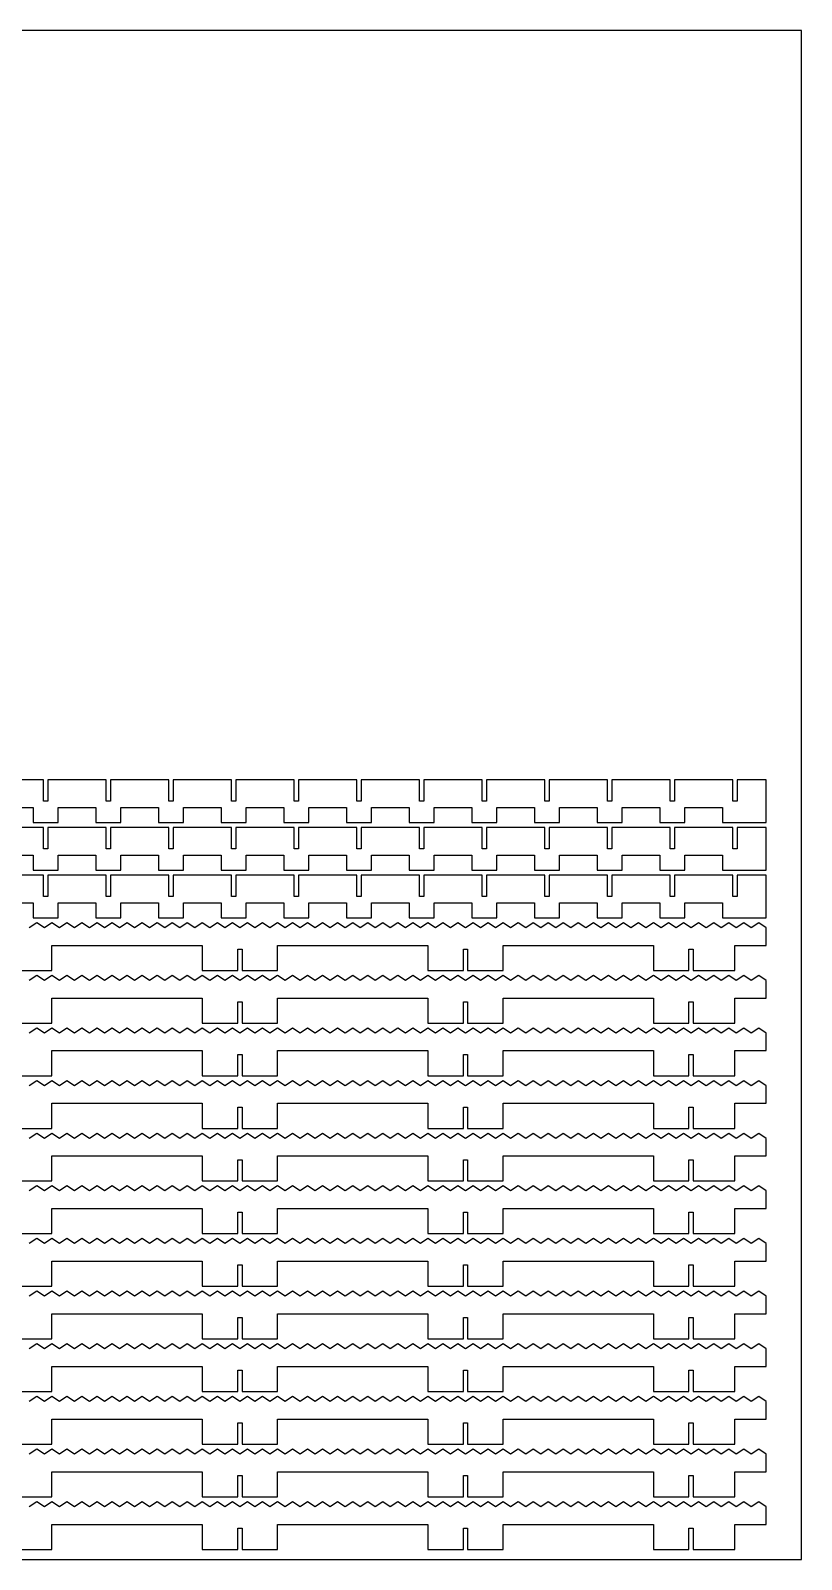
# Model space of a CAD drawing. Header units: millimetres. Extents: x 0 to 2440, y 0 to 1240.
# Drawn here: x 1825 to 2440, y 0 to 1220 of the extents above; entities that cross this region are included whole.
import ezdxf

# ---------------------------------------------------------------- set-up
doc = ezdxf.new("R2010")
doc.units = ezdxf.units.MM
doc.layers.add('CUT', color=1, linetype='Continuous')
doc.layers.add('SHEET', color=8, linetype='Continuous')

msp = doc.modelspace()

# ---------------------------------------------------------------- linework, layer by layer
at = {"layer": 'CUT'}
for points in [[(1797, 600), (1827, 600), (1827, 588), (1847, 588), (1847, 600), (1877, 600), (1877, 588), (1897, 588), (1897, 600), (1927, 600), (1927, 588), (1947, 588), (1947, 600), (1977, 600), (1977, 588), (1997, 588), (1997, 600), (2027, 600), (2027, 588), (2047, 588), (2047, 600), (2077, 600), (2077, 588), (2097, 588), (2097, 600), (2127, 600), (2127, 588), (2147, 588), (2147, 600), (2177, 600), (2177, 588), (2197, 588), (2197, 600), (2227, 600), (2227, 588), (2247, 588), (2247, 600), (2277, 600), (2277, 588), (2297, 588), (2297, 600), (2327, 600), (2327, 588), (2347, 588), (2347, 600), (2377, 600), (2377, 588), (2412, 588), (2412, 622), (2388.7, 622), (2388.7, 605), (2385.3, 605), (2385.3, 622), (2338.7, 622), (2338.7, 605), (2335.3, 605), (2335.3, 622), (2288.7, 622), (2288.7, 605), (2285.3, 605), (2285.3, 622), (2238.7, 622), (2238.7, 605), (2235.3, 605), (2235.3, 622), (2188.7, 622), (2188.7, 605), (2185.3, 605), (2185.3, 622), (2138.7, 622), (2138.7, 605), (2135.3, 605), (2135.3, 622), (2088.7, 622), (2088.7, 605), (2085.3, 605), (2085.3, 622), (2038.7, 622), (2038.7, 605), (2035.3, 605), (2035.3, 622), (1988.7, 622), (1988.7, 605), (1985.3, 605), (1985.3, 622), (1938.7, 622), (1938.7, 605), (1935.3, 605), (1935.3, 622), (1888.7, 622), (1888.7, 605), (1885.3, 605), (1885.3, 622), (1838.7, 622), (1838.7, 605), (1835.3, 605), (1835.3, 622), (1788.7, 622)], [(1797, 562), (1827, 562), (1827, 550), (1847, 550), (1847, 562), (1877, 562), (1877, 550), (1897, 550), (1897, 562), (1927, 562), (1927, 550), (1947, 550), (1947, 562), (1977, 562), (1977, 550), (1997, 550), (1997, 562), (2027, 562), (2027, 550), (2047, 550), (2047, 562), (2077, 562), (2077, 550), (2097, 550), (2097, 562), (2127, 562), (2127, 550), (2147, 550), (2147, 562), (2177, 562), (2177, 550), (2197, 550), (2197, 562), (2227, 562), (2227, 550), (2247, 550), (2247, 562), (2277, 562), (2277, 550), (2297, 550), (2297, 562), (2327, 562), (2327, 550), (2347, 550), (2347, 562), (2377, 562), (2377, 550), (2412, 550), (2412, 584), (2388.7, 584), (2388.7, 567), (2385.3, 567), (2385.3, 584), (2338.7, 584), (2338.7, 567), (2335.3, 567), (2335.3, 584), (2288.7, 584), (2288.7, 567), (2285.3, 567), (2285.3, 584), (2238.7, 584), (2238.7, 567), (2235.3, 567), (2235.3, 584), (2188.7, 584), (2188.7, 567), (2185.3, 567), (2185.3, 584), (2138.7, 584), (2138.7, 567), (2135.3, 567), (2135.3, 584), (2088.7, 584), (2088.7, 567), (2085.3, 567), (2085.3, 584), (2038.7, 584), (2038.7, 567), (2035.3, 567), (2035.3, 584), (1988.7, 584), (1988.7, 567), (1985.3, 567), (1985.3, 584), (1938.7, 584), (1938.7, 567), (1935.3, 567), (1935.3, 584), (1888.7, 584), (1888.7, 567), (1885.3, 567), (1885.3, 584), (1838.7, 584), (1838.7, 567), (1835.3, 567), (1835.3, 584), (1788.7, 584)], [(1797, 524), (1827, 524), (1827, 512), (1847, 512), (1847, 524), (1877, 524), (1877, 512), (1897, 512), (1897, 524), (1927, 524), (1927, 512), (1947, 512), (1947, 524), (1977, 524), (1977, 512), (1997, 512), (1997, 524), (2027, 524), (2027, 512), (2047, 512), (2047, 524), (2077, 524), (2077, 512), (2097, 512), (2097, 524), (2127, 524), (2127, 512), (2147, 512), (2147, 524), (2177, 524), (2177, 512), (2197, 512), (2197, 524), (2227, 524), (2227, 512), (2247, 512), (2247, 524), (2277, 524), (2277, 512), (2297, 512), (2297, 524), (2327, 524), (2327, 512), (2347, 512), (2347, 524), (2377, 524), (2377, 512), (2412, 512), (2412, 546), (2388.7, 546), (2388.7, 529), (2385.3, 529), (2385.3, 546), (2338.7, 546), (2338.7, 529), (2335.3, 529), (2335.3, 546), (2288.7, 546), (2288.7, 529), (2285.3, 529), (2285.3, 546), (2238.7, 546), (2238.7, 529), (2235.3, 529), (2235.3, 546), (2188.7, 546), (2188.7, 529), (2185.3, 529), (2185.3, 546), (2138.7, 546), (2138.7, 529), (2135.3, 529), (2135.3, 546), (2088.7, 546), (2088.7, 529), (2085.3, 529), (2085.3, 546), (2038.7, 546), (2038.7, 529), (2035.3, 529), (2035.3, 546), (1988.7, 546), (1988.7, 529), (1985.3, 529), (1985.3, 546), (1938.7, 546), (1938.7, 529), (1935.3, 529), (1935.3, 546), (1888.7, 546), (1888.7, 529), (1885.3, 529), (1885.3, 546), (1838.7, 546), (1838.7, 529), (1835.3, 529), (1835.3, 546), (1788.7, 546)], [(1813.7, 470), (1842, 470), (1842, 490), (1962, 490), (1962, 470), (1990.3, 470), (1990.3, 487), (1993.7, 487), (1993.7, 470), (2022, 470), (2022, 490), (2142, 490), (2142, 470), (2170.3, 470), (2170.3, 487), (2173.7, 487), (2173.7, 470), (2202, 470), (2202, 490), (2322, 490), (2322, 470), (2350.3, 470), (2350.3, 487), (2353.7, 487), (2353.7, 470), (2387, 470), (2387, 490), (2412, 490), (2412, 504), (2406, 508), (2400, 504), (2394, 508), (2388, 504), (2382, 508), (2376, 504), (2370, 508), (2364, 504), (2358, 508), (2352, 504), (2346, 508), (2340, 504), (2334, 508), (2328, 504), (2322, 508), (2316, 504), (2310, 508), (2304, 504), (2298, 508), (2292, 504), (2286, 508), (2280, 504), (2274, 508), (2268, 504), (2262, 508), (2256, 504), (2250, 508), (2244, 504), (2238, 508), (2232, 504), (2226, 508), (2220, 504), (2214, 508), (2208, 504), (2202, 508), (2196, 504), (2190, 508), (2184, 504), (2178, 508), (2172, 504), (2166, 508), (2160, 504), (2154, 508), (2148, 504), (2142, 508), (2136, 504), (2130, 508), (2124, 504), (2118, 508), (2112, 504), (2106, 508), (2100, 504), (2094, 508), (2088, 504), (2082, 508), (2076, 504), (2070, 508), (2064, 504), (2058, 508), (2052, 504), (2046, 508), (2040, 504), (2034, 508), (2028, 504), (2022, 508), (2016, 504), (2010, 508), (2004, 504), (1998, 508), (1992, 504), (1986, 508), (1980, 504), (1974, 508), (1968, 504), (1962, 508), (1956, 504), (1950, 508), (1944, 504), (1938, 508), (1932, 504), (1926, 508), (1920, 504), (1914, 508), (1908, 504), (1902, 508), (1896, 504), (1890, 508), (1884, 504), (1878, 508), (1872, 504), (1866, 508), (1860, 504), (1854, 508), (1848, 504), (1842, 508), (1836, 504), (1830, 508), (1824, 504)], [(1813.7, 428), (1842, 428), (1842, 448), (1962, 448), (1962, 428), (1990.3, 428), (1990.3, 445), (1993.7, 445), (1993.7, 428), (2022, 428), (2022, 448), (2142, 448), (2142, 428), (2170.3, 428), (2170.3, 445), (2173.7, 445), (2173.7, 428), (2202, 428), (2202, 448), (2322, 448), (2322, 428), (2350.3, 428), (2350.3, 445), (2353.7, 445), (2353.7, 428), (2387, 428), (2387, 448), (2412, 448), (2412, 462), (2406, 466), (2400, 462), (2394, 466), (2388, 462), (2382, 466), (2376, 462), (2370, 466), (2364, 462), (2358, 466), (2352, 462), (2346, 466), (2340, 462), (2334, 466), (2328, 462), (2322, 466), (2316, 462), (2310, 466), (2304, 462), (2298, 466), (2292, 462), (2286, 466), (2280, 462), (2274, 466), (2268, 462), (2262, 466), (2256, 462), (2250, 466), (2244, 462), (2238, 466), (2232, 462), (2226, 466), (2220, 462), (2214, 466), (2208, 462), (2202, 466), (2196, 462), (2190, 466), (2184, 462), (2178, 466), (2172, 462), (2166, 466), (2160, 462), (2154, 466), (2148, 462), (2142, 466), (2136, 462), (2130, 466), (2124, 462), (2118, 466), (2112, 462), (2106, 466), (2100, 462), (2094, 466), (2088, 462), (2082, 466), (2076, 462), (2070, 466), (2064, 462), (2058, 466), (2052, 462), (2046, 466), (2040, 462), (2034, 466), (2028, 462), (2022, 466), (2016, 462), (2010, 466), (2004, 462), (1998, 466), (1992, 462), (1986, 466), (1980, 462), (1974, 466), (1968, 462), (1962, 466), (1956, 462), (1950, 466), (1944, 462), (1938, 466), (1932, 462), (1926, 466), (1920, 462), (1914, 466), (1908, 462), (1902, 466), (1896, 462), (1890, 466), (1884, 462), (1878, 466), (1872, 462), (1866, 466), (1860, 462), (1854, 466), (1848, 462), (1842, 466), (1836, 462), (1830, 466), (1824, 462)], [(1813.7, 386), (1842, 386), (1842, 406), (1962, 406), (1962, 386), (1990.3, 386), (1990.3, 403), (1993.7, 403), (1993.7, 386), (2022, 386), (2022, 406), (2142, 406), (2142, 386), (2170.3, 386), (2170.3, 403), (2173.7, 403), (2173.7, 386), (2202, 386), (2202, 406), (2322, 406), (2322, 386), (2350.3, 386), (2350.3, 403), (2353.7, 403), (2353.7, 386), (2387, 386), (2387, 406), (2412, 406), (2412, 420), (2406, 424), (2400, 420), (2394, 424), (2388, 420), (2382, 424), (2376, 420), (2370, 424), (2364, 420), (2358, 424), (2352, 420), (2346, 424), (2340, 420), (2334, 424), (2328, 420), (2322, 424), (2316, 420), (2310, 424), (2304, 420), (2298, 424), (2292, 420), (2286, 424), (2280, 420), (2274, 424), (2268, 420), (2262, 424), (2256, 420), (2250, 424), (2244, 420), (2238, 424), (2232, 420), (2226, 424), (2220, 420), (2214, 424), (2208, 420), (2202, 424), (2196, 420), (2190, 424), (2184, 420), (2178, 424), (2172, 420), (2166, 424), (2160, 420), (2154, 424), (2148, 420), (2142, 424), (2136, 420), (2130, 424), (2124, 420), (2118, 424), (2112, 420), (2106, 424), (2100, 420), (2094, 424), (2088, 420), (2082, 424), (2076, 420), (2070, 424), (2064, 420), (2058, 424), (2052, 420), (2046, 424), (2040, 420), (2034, 424), (2028, 420), (2022, 424), (2016, 420), (2010, 424), (2004, 420), (1998, 424), (1992, 420), (1986, 424), (1980, 420), (1974, 424), (1968, 420), (1962, 424), (1956, 420), (1950, 424), (1944, 420), (1938, 424), (1932, 420), (1926, 424), (1920, 420), (1914, 424), (1908, 420), (1902, 424), (1896, 420), (1890, 424), (1884, 420), (1878, 424), (1872, 420), (1866, 424), (1860, 420), (1854, 424), (1848, 420), (1842, 424), (1836, 420), (1830, 424), (1824, 420)], [(1813.7, 344), (1842, 344), (1842, 364), (1962, 364), (1962, 344), (1990.3, 344), (1990.3, 361), (1993.7, 361), (1993.7, 344), (2022, 344), (2022, 364), (2142, 364), (2142, 344), (2170.3, 344), (2170.3, 361), (2173.7, 361), (2173.7, 344), (2202, 344), (2202, 364), (2322, 364), (2322, 344), (2350.3, 344), (2350.3, 361), (2353.7, 361), (2353.7, 344), (2387, 344), (2387, 364), (2412, 364), (2412, 378), (2406, 382), (2400, 378), (2394, 382), (2388, 378), (2382, 382), (2376, 378), (2370, 382), (2364, 378), (2358, 382), (2352, 378), (2346, 382), (2340, 378), (2334, 382), (2328, 378), (2322, 382), (2316, 378), (2310, 382), (2304, 378), (2298, 382), (2292, 378), (2286, 382), (2280, 378), (2274, 382), (2268, 378), (2262, 382), (2256, 378), (2250, 382), (2244, 378), (2238, 382), (2232, 378), (2226, 382), (2220, 378), (2214, 382), (2208, 378), (2202, 382), (2196, 378), (2190, 382), (2184, 378), (2178, 382), (2172, 378), (2166, 382), (2160, 378), (2154, 382), (2148, 378), (2142, 382), (2136, 378), (2130, 382), (2124, 378), (2118, 382), (2112, 378), (2106, 382), (2100, 378), (2094, 382), (2088, 378), (2082, 382), (2076, 378), (2070, 382), (2064, 378), (2058, 382), (2052, 378), (2046, 382), (2040, 378), (2034, 382), (2028, 378), (2022, 382), (2016, 378), (2010, 382), (2004, 378), (1998, 382), (1992, 378), (1986, 382), (1980, 378), (1974, 382), (1968, 378), (1962, 382), (1956, 378), (1950, 382), (1944, 378), (1938, 382), (1932, 378), (1926, 382), (1920, 378), (1914, 382), (1908, 378), (1902, 382), (1896, 378), (1890, 382), (1884, 378), (1878, 382), (1872, 378), (1866, 382), (1860, 378), (1854, 382), (1848, 378), (1842, 382), (1836, 378), (1830, 382), (1824, 378)], [(1813.7, 302), (1842, 302), (1842, 322), (1962, 322), (1962, 302), (1990.3, 302), (1990.3, 319), (1993.7, 319), (1993.7, 302), (2022, 302), (2022, 322), (2142, 322), (2142, 302), (2170.3, 302), (2170.3, 319), (2173.7, 319), (2173.7, 302), (2202, 302), (2202, 322), (2322, 322), (2322, 302), (2350.3, 302), (2350.3, 319), (2353.7, 319), (2353.7, 302), (2387, 302), (2387, 322), (2412, 322), (2412, 336), (2406, 340), (2400, 336), (2394, 340), (2388, 336), (2382, 340), (2376, 336), (2370, 340), (2364, 336), (2358, 340), (2352, 336), (2346, 340), (2340, 336), (2334, 340), (2328, 336), (2322, 340), (2316, 336), (2310, 340), (2304, 336), (2298, 340), (2292, 336), (2286, 340), (2280, 336), (2274, 340), (2268, 336), (2262, 340), (2256, 336), (2250, 340), (2244, 336), (2238, 340), (2232, 336), (2226, 340), (2220, 336), (2214, 340), (2208, 336), (2202, 340), (2196, 336), (2190, 340), (2184, 336), (2178, 340), (2172, 336), (2166, 340), (2160, 336), (2154, 340), (2148, 336), (2142, 340), (2136, 336), (2130, 340), (2124, 336), (2118, 340), (2112, 336), (2106, 340), (2100, 336), (2094, 340), (2088, 336), (2082, 340), (2076, 336), (2070, 340), (2064, 336), (2058, 340), (2052, 336), (2046, 340), (2040, 336), (2034, 340), (2028, 336), (2022, 340), (2016, 336), (2010, 340), (2004, 336), (1998, 340), (1992, 336), (1986, 340), (1980, 336), (1974, 340), (1968, 336), (1962, 340), (1956, 336), (1950, 340), (1944, 336), (1938, 340), (1932, 336), (1926, 340), (1920, 336), (1914, 340), (1908, 336), (1902, 340), (1896, 336), (1890, 340), (1884, 336), (1878, 340), (1872, 336), (1866, 340), (1860, 336), (1854, 340), (1848, 336), (1842, 340), (1836, 336), (1830, 340), (1824, 336)], [(1813.7, 260), (1842, 260), (1842, 280), (1962, 280), (1962, 260), (1990.3, 260), (1990.3, 277), (1993.7, 277), (1993.7, 260), (2022, 260), (2022, 280), (2142, 280), (2142, 260), (2170.3, 260), (2170.3, 277), (2173.7, 277), (2173.7, 260), (2202, 260), (2202, 280), (2322, 280), (2322, 260), (2350.3, 260), (2350.3, 277), (2353.7, 277), (2353.7, 260), (2387, 260), (2387, 280), (2412, 280), (2412, 294), (2406, 298), (2400, 294), (2394, 298), (2388, 294), (2382, 298), (2376, 294), (2370, 298), (2364, 294), (2358, 298), (2352, 294), (2346, 298), (2340, 294), (2334, 298), (2328, 294), (2322, 298), (2316, 294), (2310, 298), (2304, 294), (2298, 298), (2292, 294), (2286, 298), (2280, 294), (2274, 298), (2268, 294), (2262, 298), (2256, 294), (2250, 298), (2244, 294), (2238, 298), (2232, 294), (2226, 298), (2220, 294), (2214, 298), (2208, 294), (2202, 298), (2196, 294), (2190, 298), (2184, 294), (2178, 298), (2172, 294), (2166, 298), (2160, 294), (2154, 298), (2148, 294), (2142, 298), (2136, 294), (2130, 298), (2124, 294), (2118, 298), (2112, 294), (2106, 298), (2100, 294), (2094, 298), (2088, 294), (2082, 298), (2076, 294), (2070, 298), (2064, 294), (2058, 298), (2052, 294), (2046, 298), (2040, 294), (2034, 298), (2028, 294), (2022, 298), (2016, 294), (2010, 298), (2004, 294), (1998, 298), (1992, 294), (1986, 298), (1980, 294), (1974, 298), (1968, 294), (1962, 298), (1956, 294), (1950, 298), (1944, 294), (1938, 298), (1932, 294), (1926, 298), (1920, 294), (1914, 298), (1908, 294), (1902, 298), (1896, 294), (1890, 298), (1884, 294), (1878, 298), (1872, 294), (1866, 298), (1860, 294), (1854, 298), (1848, 294), (1842, 298), (1836, 294), (1830, 298), (1824, 294)], [(1813.7, 218), (1842, 218), (1842, 238), (1962, 238), (1962, 218), (1990.3, 218), (1990.3, 235), (1993.7, 235), (1993.7, 218), (2022, 218), (2022, 238), (2142, 238), (2142, 218), (2170.3, 218), (2170.3, 235), (2173.7, 235), (2173.7, 218), (2202, 218), (2202, 238), (2322, 238), (2322, 218), (2350.3, 218), (2350.3, 235), (2353.7, 235), (2353.7, 218), (2387, 218), (2387, 238), (2412, 238), (2412, 252), (2406, 256), (2400, 252), (2394, 256), (2388, 252), (2382, 256), (2376, 252), (2370, 256), (2364, 252), (2358, 256), (2352, 252), (2346, 256), (2340, 252), (2334, 256), (2328, 252), (2322, 256), (2316, 252), (2310, 256), (2304, 252), (2298, 256), (2292, 252), (2286, 256), (2280, 252), (2274, 256), (2268, 252), (2262, 256), (2256, 252), (2250, 256), (2244, 252), (2238, 256), (2232, 252), (2226, 256), (2220, 252), (2214, 256), (2208, 252), (2202, 256), (2196, 252), (2190, 256), (2184, 252), (2178, 256), (2172, 252), (2166, 256), (2160, 252), (2154, 256), (2148, 252), (2142, 256), (2136, 252), (2130, 256), (2124, 252), (2118, 256), (2112, 252), (2106, 256), (2100, 252), (2094, 256), (2088, 252), (2082, 256), (2076, 252), (2070, 256), (2064, 252), (2058, 256), (2052, 252), (2046, 256), (2040, 252), (2034, 256), (2028, 252), (2022, 256), (2016, 252), (2010, 256), (2004, 252), (1998, 256), (1992, 252), (1986, 256), (1980, 252), (1974, 256), (1968, 252), (1962, 256), (1956, 252), (1950, 256), (1944, 252), (1938, 256), (1932, 252), (1926, 256), (1920, 252), (1914, 256), (1908, 252), (1902, 256), (1896, 252), (1890, 256), (1884, 252), (1878, 256), (1872, 252), (1866, 256), (1860, 252), (1854, 256), (1848, 252), (1842, 256), (1836, 252), (1830, 256), (1824, 252)], [(1813.7, 176), (1842, 176), (1842, 196), (1962, 196), (1962, 176), (1990.3, 176), (1990.3, 193), (1993.7, 193), (1993.7, 176), (2022, 176), (2022, 196), (2142, 196), (2142, 176), (2170.3, 176), (2170.3, 193), (2173.7, 193), (2173.7, 176), (2202, 176), (2202, 196), (2322, 196), (2322, 176), (2350.3, 176), (2350.3, 193), (2353.7, 193), (2353.7, 176), (2387, 176), (2387, 196), (2412, 196), (2412, 210), (2406, 214), (2400, 210), (2394, 214), (2388, 210), (2382, 214), (2376, 210), (2370, 214), (2364, 210), (2358, 214), (2352, 210), (2346, 214), (2340, 210), (2334, 214), (2328, 210), (2322, 214), (2316, 210), (2310, 214), (2304, 210), (2298, 214), (2292, 210), (2286, 214), (2280, 210), (2274, 214), (2268, 210), (2262, 214), (2256, 210), (2250, 214), (2244, 210), (2238, 214), (2232, 210), (2226, 214), (2220, 210), (2214, 214), (2208, 210), (2202, 214), (2196, 210), (2190, 214), (2184, 210), (2178, 214), (2172, 210), (2166, 214), (2160, 210), (2154, 214), (2148, 210), (2142, 214), (2136, 210), (2130, 214), (2124, 210), (2118, 214), (2112, 210), (2106, 214), (2100, 210), (2094, 214), (2088, 210), (2082, 214), (2076, 210), (2070, 214), (2064, 210), (2058, 214), (2052, 210), (2046, 214), (2040, 210), (2034, 214), (2028, 210), (2022, 214), (2016, 210), (2010, 214), (2004, 210), (1998, 214), (1992, 210), (1986, 214), (1980, 210), (1974, 214), (1968, 210), (1962, 214), (1956, 210), (1950, 214), (1944, 210), (1938, 214), (1932, 210), (1926, 214), (1920, 210), (1914, 214), (1908, 210), (1902, 214), (1896, 210), (1890, 214), (1884, 210), (1878, 214), (1872, 210), (1866, 214), (1860, 210), (1854, 214), (1848, 210), (1842, 214), (1836, 210), (1830, 214), (1824, 210)], [(1813.7, 134), (1842, 134), (1842, 154), (1962, 154), (1962, 134), (1990.3, 134), (1990.3, 151), (1993.7, 151), (1993.7, 134), (2022, 134), (2022, 154), (2142, 154), (2142, 134), (2170.3, 134), (2170.3, 151), (2173.7, 151), (2173.7, 134), (2202, 134), (2202, 154), (2322, 154), (2322, 134), (2350.3, 134), (2350.3, 151), (2353.7, 151), (2353.7, 134), (2387, 134), (2387, 154), (2412, 154), (2412, 168), (2406, 172), (2400, 168), (2394, 172), (2388, 168), (2382, 172), (2376, 168), (2370, 172), (2364, 168), (2358, 172), (2352, 168), (2346, 172), (2340, 168), (2334, 172), (2328, 168), (2322, 172), (2316, 168), (2310, 172), (2304, 168), (2298, 172), (2292, 168), (2286, 172), (2280, 168), (2274, 172), (2268, 168), (2262, 172), (2256, 168), (2250, 172), (2244, 168), (2238, 172), (2232, 168), (2226, 172), (2220, 168), (2214, 172), (2208, 168), (2202, 172), (2196, 168), (2190, 172), (2184, 168), (2178, 172), (2172, 168), (2166, 172), (2160, 168), (2154, 172), (2148, 168), (2142, 172), (2136, 168), (2130, 172), (2124, 168), (2118, 172), (2112, 168), (2106, 172), (2100, 168), (2094, 172), (2088, 168), (2082, 172), (2076, 168), (2070, 172), (2064, 168), (2058, 172), (2052, 168), (2046, 172), (2040, 168), (2034, 172), (2028, 168), (2022, 172), (2016, 168), (2010, 172), (2004, 168), (1998, 172), (1992, 168), (1986, 172), (1980, 168), (1974, 172), (1968, 168), (1962, 172), (1956, 168), (1950, 172), (1944, 168), (1938, 172), (1932, 168), (1926, 172), (1920, 168), (1914, 172), (1908, 168), (1902, 172), (1896, 168), (1890, 172), (1884, 168), (1878, 172), (1872, 168), (1866, 172), (1860, 168), (1854, 172), (1848, 168), (1842, 172), (1836, 168), (1830, 172), (1824, 168)], [(1813.7, 92), (1842, 92), (1842, 112), (1962, 112), (1962, 92), (1990.3, 92), (1990.3, 109), (1993.7, 109), (1993.7, 92), (2022, 92), (2022, 112), (2142, 112), (2142, 92), (2170.3, 92), (2170.3, 109), (2173.7, 109), (2173.7, 92), (2202, 92), (2202, 112), (2322, 112), (2322, 92), (2350.3, 92), (2350.3, 109), (2353.7, 109), (2353.7, 92), (2387, 92), (2387, 112), (2412, 112), (2412, 126), (2406, 130), (2400, 126), (2394, 130), (2388, 126), (2382, 130), (2376, 126), (2370, 130), (2364, 126), (2358, 130), (2352, 126), (2346, 130), (2340, 126), (2334, 130), (2328, 126), (2322, 130), (2316, 126), (2310, 130), (2304, 126), (2298, 130), (2292, 126), (2286, 130), (2280, 126), (2274, 130), (2268, 126), (2262, 130), (2256, 126), (2250, 130), (2244, 126), (2238, 130), (2232, 126), (2226, 130), (2220, 126), (2214, 130), (2208, 126), (2202, 130), (2196, 126), (2190, 130), (2184, 126), (2178, 130), (2172, 126), (2166, 130), (2160, 126), (2154, 130), (2148, 126), (2142, 130), (2136, 126), (2130, 130), (2124, 126), (2118, 130), (2112, 126), (2106, 130), (2100, 126), (2094, 130), (2088, 126), (2082, 130), (2076, 126), (2070, 130), (2064, 126), (2058, 130), (2052, 126), (2046, 130), (2040, 126), (2034, 130), (2028, 126), (2022, 130), (2016, 126), (2010, 130), (2004, 126), (1998, 130), (1992, 126), (1986, 130), (1980, 126), (1974, 130), (1968, 126), (1962, 130), (1956, 126), (1950, 130), (1944, 126), (1938, 130), (1932, 126), (1926, 130), (1920, 126), (1914, 130), (1908, 126), (1902, 130), (1896, 126), (1890, 130), (1884, 126), (1878, 130), (1872, 126), (1866, 130), (1860, 126), (1854, 130), (1848, 126), (1842, 130), (1836, 126), (1830, 130), (1824, 126)], [(1813.7, 50), (1842, 50), (1842, 70), (1962, 70), (1962, 50), (1990.3, 50), (1990.3, 67), (1993.7, 67), (1993.7, 50), (2022, 50), (2022, 70), (2142, 70), (2142, 50), (2170.3, 50), (2170.3, 67), (2173.7, 67), (2173.7, 50), (2202, 50), (2202, 70), (2322, 70), (2322, 50), (2350.3, 50), (2350.3, 67), (2353.7, 67), (2353.7, 50), (2387, 50), (2387, 70), (2412, 70), (2412, 84), (2406, 88), (2400, 84), (2394, 88), (2388, 84), (2382, 88), (2376, 84), (2370, 88), (2364, 84), (2358, 88), (2352, 84), (2346, 88), (2340, 84), (2334, 88), (2328, 84), (2322, 88), (2316, 84), (2310, 88), (2304, 84), (2298, 88), (2292, 84), (2286, 88), (2280, 84), (2274, 88), (2268, 84), (2262, 88), (2256, 84), (2250, 88), (2244, 84), (2238, 88), (2232, 84), (2226, 88), (2220, 84), (2214, 88), (2208, 84), (2202, 88), (2196, 84), (2190, 88), (2184, 84), (2178, 88), (2172, 84), (2166, 88), (2160, 84), (2154, 88), (2148, 84), (2142, 88), (2136, 84), (2130, 88), (2124, 84), (2118, 88), (2112, 84), (2106, 88), (2100, 84), (2094, 88), (2088, 84), (2082, 88), (2076, 84), (2070, 88), (2064, 84), (2058, 88), (2052, 84), (2046, 88), (2040, 84), (2034, 88), (2028, 84), (2022, 88), (2016, 84), (2010, 88), (2004, 84), (1998, 88), (1992, 84), (1986, 88), (1980, 84), (1974, 88), (1968, 84), (1962, 88), (1956, 84), (1950, 88), (1944, 84), (1938, 88), (1932, 84), (1926, 88), (1920, 84), (1914, 88), (1908, 84), (1902, 88), (1896, 84), (1890, 88), (1884, 84), (1878, 88), (1872, 84), (1866, 88), (1860, 84), (1854, 88), (1848, 84), (1842, 88), (1836, 84), (1830, 88), (1824, 84)], [(1813.7, 8), (1842, 8), (1842, 28), (1962, 28), (1962, 8), (1990.3, 8), (1990.3, 25), (1993.7, 25), (1993.7, 8), (2022, 8), (2022, 28), (2142, 28), (2142, 8), (2170.3, 8), (2170.3, 25), (2173.7, 25), (2173.7, 8), (2202, 8), (2202, 28), (2322, 28), (2322, 8), (2350.3, 8), (2350.3, 25), (2353.7, 25), (2353.7, 8), (2387, 8), (2387, 28), (2412, 28), (2412, 42), (2406, 46), (2400, 42), (2394, 46), (2388, 42), (2382, 46), (2376, 42), (2370, 46), (2364, 42), (2358, 46), (2352, 42), (2346, 46), (2340, 42), (2334, 46), (2328, 42), (2322, 46), (2316, 42), (2310, 46), (2304, 42), (2298, 46), (2292, 42), (2286, 46), (2280, 42), (2274, 46), (2268, 42), (2262, 46), (2256, 42), (2250, 46), (2244, 42), (2238, 46), (2232, 42), (2226, 46), (2220, 42), (2214, 46), (2208, 42), (2202, 46), (2196, 42), (2190, 46), (2184, 42), (2178, 46), (2172, 42), (2166, 46), (2160, 42), (2154, 46), (2148, 42), (2142, 46), (2136, 42), (2130, 46), (2124, 42), (2118, 46), (2112, 42), (2106, 46), (2100, 42), (2094, 46), (2088, 42), (2082, 46), (2076, 42), (2070, 46), (2064, 42), (2058, 46), (2052, 42), (2046, 46), (2040, 42), (2034, 46), (2028, 42), (2022, 46), (2016, 42), (2010, 46), (2004, 42), (1998, 46), (1992, 42), (1986, 46), (1980, 42), (1974, 46), (1968, 42), (1962, 46), (1956, 42), (1950, 46), (1944, 42), (1938, 46), (1932, 42), (1926, 46), (1920, 42), (1914, 46), (1908, 42), (1902, 46), (1896, 42), (1890, 46), (1884, 42), (1878, 46), (1872, 42), (1866, 46), (1860, 42), (1854, 46), (1848, 42), (1842, 46), (1836, 42), (1830, 46), (1824, 42)]]:
    msp.add_lwpolyline(points, dxfattribs=at)
at = {"layer": 'SHEET'}
msp.add_lwpolyline([(0, 0), (2440, 0), (2440, 1220), (0, 1220)], close=True, dxfattribs=at)

doc.saveas('drawing.dxf')
